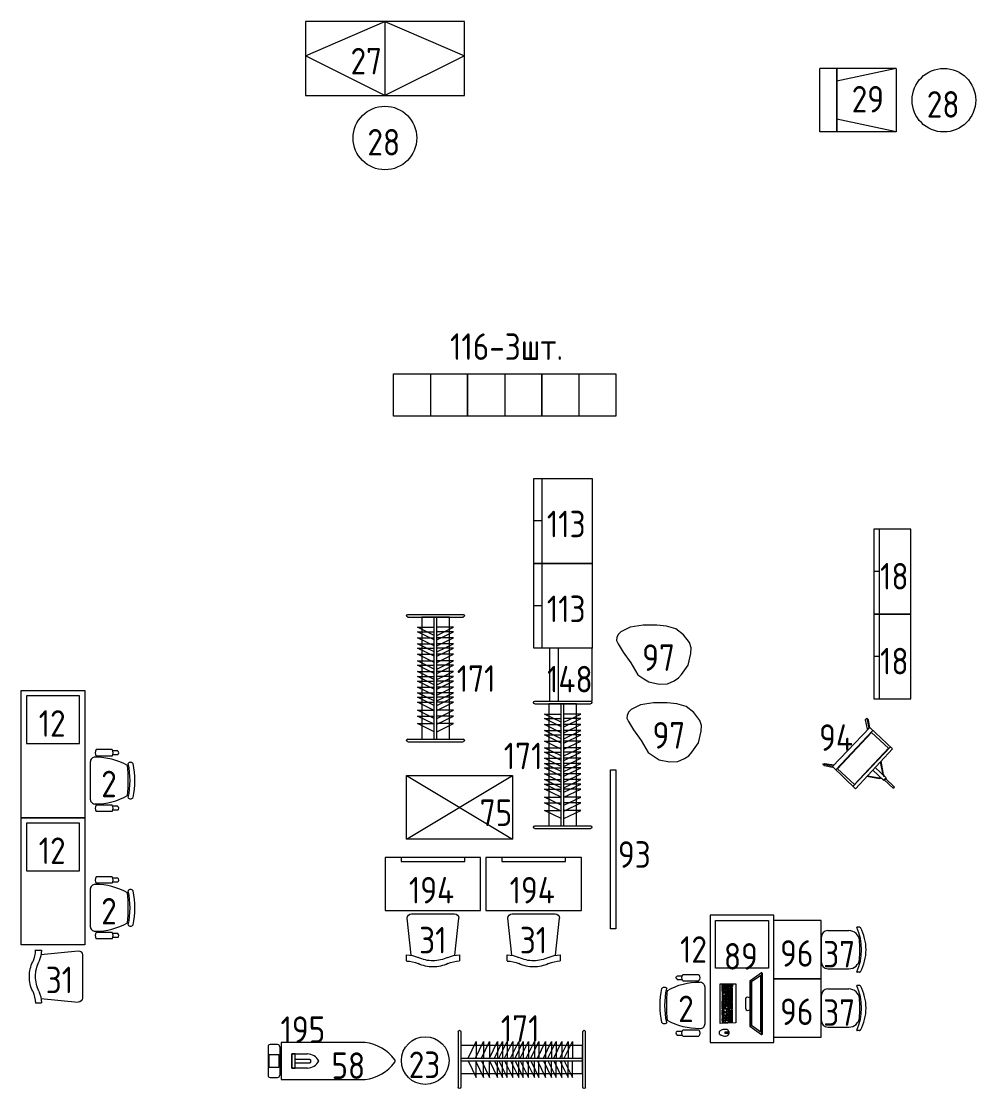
# Model space of a CAD drawing. Header units: millimetres. Extents: x 3050 to 430575, y -569542 to 36130.
# Drawn here: x 313044 to 322048, y -486359 to -476295 of the extents above; entities that cross this region are included whole.
import ezdxf

# ---------------------------------------------------------------- set-up
doc = ezdxf.new("R2010")
doc.units = ezdxf.units.MM
doc.layers.add('ТХ', color=5, linetype='Continuous', lineweight=5)
doc.layers.add('Уточнения', color=210, linetype='Continuous', lineweight=20)
doc.layers.add('ТХ_№ПОЗ', color=7, linetype='Continuous')
doc.styles.add('GOST Common_2', font='GOST_Common.ttf', dxfattribs={"width": 0.9, "height": 250})

# ---------------------------------------------------------------- blocks, each defined once
blk = doc.blocks.new('Стол письменный')
at = {"layer": 'ТХ'}
for points in [[(26808, 11740), (26808, 12940), (27408, 12940), (27408, 11740)], [(27358, 12440), (27358, 12890), (26858, 12890), (26858, 12440)]]:
    blk.add_lwpolyline(points, close=True, dxfattribs=at)
blk = doc.blocks.new('Кресло регулируемое')
at = {"linetype": 'Continuous'}
for p, q in [((-280, -163), (-280, -209)), ((-244, -163), (-244, -209)), ((242, -163), (242, -209)), ((279, -163), (279, -209)), ((-292, -214), (-292, -366)), ((-232, -214), (-232, -366)), ((231, -214), (231, -366)), ((291, -214), (291, -366)), ((-176, -422), (174, -422))]:
    blk.add_line(p, q, dxfattribs=at)
for centre, radius, start, end in [((403, -373), 624, 150.9068, 180.1215), ((-145, -41), 28.1, 124.2915, 235.7083), ((0, -748), 748, 77.602, 102.3978), ((0, -794), 748, 77.602, 102.3978), ((0, -1826), 1762, 85.3938, 94.6546), ((-404, -373), 624, 359.878, 29.1059), ((145, -41), 28.1, 304.2901, 55.7096), ((-262, -172), 20.2, 24.8955, 155.3354), ((261, -171), 20.2, 24.8955, 155.3354), ((-262, -264), 58.4, 58.951, 121.0488), ((261, -264), 58.4, 58.951, 121.0488), ((-262, -316), 58.4, 238.951, 301.0488), ((-176, -376), 45.4, 177.8135, 270.7479), ((175, -376), 45.4, 269.2519, 2.1866), ((261, -316), 58.4, 238.951, 301.0488)]:
    blk.add_arc(centre, radius, start, end, dxfattribs=at)
blk = doc.blocks.new('A$C821cc43d')
for points in [[(45, 213), (39, 723), (-257, 723), (-257, 207)], [(119, 769), (119, 746), (45, 695), (39, 723), (34, 718), (96, 769)], [(-6, 230), (-6, 701), (-223, 701), (-223, 230)], [(-399, 471), (-513, 471), (-519, 454), (-393, 454)], [(-370, 477), (-376, 482), (-359, 488)], [(-365, 448), (-376, 448), (-353, 437)]]:
    blk.add_lwpolyline(points, close=True)
for points in [[(-223, 207), (-229, 718)], [(-1, 213), (-1, 718)], [(119, 769), (39, 712)], [(-257, 551), (-353, 482), (-359, 488), (-257, 562)], [(-257, 482), (-399, 482), (-399, 448), (-257, 448)], [(-257, 375), (-353, 437), (-359, 431), (-257, 365)], [(39, 219), (125, 167), (119, 184), (45, 236), (45, 213), (39, 207), (102, 167)], [(102, 167), (125, 167)]]:
    blk.add_lwpolyline(points)
blk = doc.blocks.new('Доска магнитно-маркерная')
at = {"layer": 'ТХ'}
blk.add_lwpolyline([(169099, 3655), (169099, 5155), (169149, 5155), (169149, 3655)], close=True, dxfattribs=at)
blk = doc.blocks.new('Шкаф канцелярский закрытый')
at = {"layer": 'ТХ'}
for p, q in [((168934, 4226), (168934, 3426)), ((168934, 3826), (168984, 3826))]:
    blk.add_line(p, q, dxfattribs=at)
blk.add_lwpolyline([(168634, 3426), (168634, 4226), (168984, 4226), (168984, 3426)], close=True, dxfattribs=at)
blk = doc.blocks.new('Моноблок')
at = {"layer": 'ТХ', "linetype": 'Continuous', "ltscale": 100}
for p, q in [((301, 287), (301, 276)), ((301, 276), (301, 261)), ((40, 64), (15, 59)), ((50, 59), (40, 64)), ((50, 59), (40, 64)), ((55, 49), (50, 59)), ((55, 49), (50, 59)), ((55, 49), (55, 0)), ((55, 49), (55, 0)), ((55, 0), (55, -49)), ((55, 0), (55, -49)), ((40, -64), (15, -59)), ((50, -59), (40, -64)), ((50, -59), (40, -64)), ((55, -49), (50, -59)), ((55, -49), (50, -59))]:
    blk.add_line(p, q, dxfattribs=at)
for points in [[(15, -202), (15, 0), (15, 197), (15, 207), (15, 212), (-93, 291), (-98, 291), (-103, 286), (-103, 0), (-103, -286), (-98, -291), (-93, -291), (15, -212)], [(-88, 0), (-88, -266), (1, -207), (1, 0), (1, 202), (-88, 266)], [(218, 5), (203, 5)], [(218, -39), (203, -39)], [(247, -89), (232, -89)]]:
    blk.add_lwpolyline(points, close=True, dxfattribs=at)
for points in [[(-98, 291), (-98, 281), (-98, 0), (-98, -281), (-98, -291)], [(-93, 291), (-98, 281), (-98, 0), (-98, -286), (-93, -291)], [(5, -217), (5, 0), (5, 217)], [(148, -187), (148, 182), (296, 187)], [(178, 173), (178, 108)], [(193, 173), (178, 173)], [(178, 108), (193, 108)], [(178, 104), (178, 59)], [(193, 104), (178, 104)], [(183, 104), (193, 104)], [(183, 59), (183, 104)], [(188, 163), (188, 158)], [(188, 158), (188, 163)], [(188, 143), (188, 133)], [(188, 133), (188, 143)], [(188, 113), (188, 123)], [(188, 113), (188, 123)], [(193, 108), (193, 173)], [(193, 104), (193, 59)], [(193, 59), (193, 104)], [(277, 173), (203, 173)], [(203, 173), (218, 173)], [(203, 158), (203, 173)], [(203, 173), (203, 108)], [(218, 158), (203, 158)], [(203, 113), (203, 153)], [(218, 143), (203, 143)], [(277, 128), (203, 128)], [(218, 113), (203, 113)], [(203, 108), (277, 108)], [(232, 104), (203, 104)], [(203, 104), (218, 104)], [(203, 89), (203, 104)], [(203, 104), (203, 59)], [(277, 173), (218, 173)], [(218, 173), (218, 128)], [(218, 173), (218, 158)], [(218, 158), (262, 158)], [(218, 158), (277, 158)], [(218, 143), (218, 153)], [(218, 143), (262, 143)], [(218, 113), (218, 138)], [(218, 123), (218, 113)], [(262, 113), (218, 113)], [(218, 104), (232, 104)], [(218, 59), (218, 104)], [(232, 158), (232, 143)], [(232, 143), (232, 113)], [(232, 104), (232, 59)], [(232, 59), (232, 104)], [(247, 173), (247, 158)], [(247, 128), (247, 158)], [(247, 113), (247, 128)], [(262, 173), (262, 143)], [(262, 158), (277, 158)], [(277, 143), (262, 143)], [(262, 143), (262, 113)], [(277, 143), (262, 143)], [(262, 138), (262, 113)], [(262, 113), (277, 113)], [(262, 104), (262, 89)], [(277, 104), (262, 104)], [(262, 104), (262, 59)], [(267, 104), (277, 104)], [(277, 108), (277, 173)], [(277, 158), (277, 173)], [(277, 158), (277, 143)], [(277, 113), (277, 138)], [(277, 104), (277, 74)], [(277, 59), (277, 104)], [(296, 187), (296, -187)], [(178, 59), (193, 59)], [(183, 49), (193, 49), (178, 49)], [(178, 49), (178, -10)], [(193, 89), (183, 89)], [(193, 74), (183, 74)], [(193, 59), (183, 59)], [(193, 20), (183, 20), (183, 49)], [(183, 35), (193, 35)], [(183, -10), (183, 20)], [(193, 5), (183, 5)], [(193, 49), (193, 20)], [(193, -10), (193, 49)], [(193, 20), (193, 5)], [(193, 5), (193, -10)], [(218, 89), (203, 89)], [(203, 74), (203, 89)], [(232, 74), (203, 74)], [(203, 59), (203, 69)], [(218, 59), (203, 59)], [(203, 59), (232, 59)], [(203, 49), (218, 49)], [(277, 49), (203, 49)], [(203, 49), (203, -178)], [(203, 20), (203, 49)], [(203, 35), (218, 35)], [(203, 5), (203, 20)], [(203, 20), (218, 20)], [(203, -10), (203, 5)], [(232, 89), (218, 89)], [(232, 59), (218, 59)], [(218, 49), (218, 35)], [(218, 30), (218, 49)], [(218, 49), (247, 49)], [(218, 35), (218, 20)], [(247, 20), (232, 20), (232, 30), (218, 30)], [(218, 0), (218, 25)], [(218, 25), (232, 25)], [(218, 20), (218, -25)], [(232, 15), (218, 15)], [(218, 0), (232, 0)], [(232, -10), (232, 25)], [(232, 15), (247, 15)], [(247, 89), (262, 89)], [(247, 74), (247, 89), (262, 89)], [(247, 74), (247, 89)], [(247, 74), (277, 74)], [(262, 74), (247, 74)], [(247, 49), (247, 20)], [(247, 49), (262, 49)], [(247, 35), (247, 49)], [(247, 35), (247, 10), (262, 10)], [(262, 35), (247, 35)], [(262, 35), (247, 35)], [(247, 15), (247, 5)], [(277, 10), (247, 10)], [(247, -108), (247, 10)], [(247, 5), (247, -104)], [(262, 89), (277, 89)], [(262, 59), (277, 59)], [(262, 10), (262, 49)], [(262, 10), (262, -20)], [(277, 74), (267, 74)], [(277, 59), (267, 59)], [(267, 49), (277, 49)], [(267, 35), (267, 49)], [(277, 35), (267, 35)], [(267, 30), (277, 30)], [(267, 10), (267, 30)], [(267, 10), (277, 10)], [(267, -25), (267, 10)], [(277, 69), (277, 59)], [(277, -178), (277, 49)], [(277, 49), (277, 35)], [(277, 30), (277, 10)], [(277, 10), (277, -25)], [(178, -10), (193, -10)], [(193, -20), (178, -20)], [(178, -20), (178, -79)], [(178, -79), (193, -79)], [(178, -84), (178, -148)], [(193, -84), (178, -84)], [(193, -10), (183, -10)], [(183, -49), (183, -20)], [(183, -20), (193, -20)], [(183, -35), (193, -35)], [(183, -49), (193, -49), (193, -79)], [(183, -79), (183, -49)], [(183, -64), (193, -64)], [(193, -79), (183, -79)], [(183, -89), (193, -89)], [(183, -143), (183, -89)], [(193, -99), (183, -99)], [(193, -20), (193, -44)], [(193, -79), (193, -20)], [(193, -148), (193, -84)], [(193, -89), (193, -143)], [(218, -10), (203, -10)], [(203, -25), (203, -10)], [(218, -25), (203, -25)], [(218, -54), (203, -54)], [(218, -69), (203, -69)], [(203, -74), (218, -74)], [(203, -99), (203, -74)], [(218, -84), (203, -84)], [(203, -89), (218, -89)], [(218, -5), (232, -5)], [(218, -35), (218, -5)], [(232, -20), (218, -20)], [(218, -94), (218, -25)], [(218, -35), (232, -35)], [(232, -35), (218, -35)], [(218, -49), (218, -35)], [(218, -49), (232, -49)], [(218, -64), (232, -64)], [(218, -74), (218, -84)], [(232, -79), (218, -79)], [(218, -79), (232, -79)], [(218, -89), (218, -99)], [(218, -94), (232, -94)], [(218, -94), (218, -178)], [(232, -5), (232, -35)], [(232, -30), (232, -10)], [(232, -15), (247, -15)], [(232, -133), (232, -30)], [(232, -30), (247, -30)], [(247, -39), (232, -39)], [(232, -59), (247, -59)], [(232, -74), (247, -74)], [(247, -5), (262, -5)], [(247, -20), (262, -20)], [(247, -35), (247, -20)], [(247, -35), (262, -35)], [(247, -49), (262, -49)], [(247, -64), (262, -64)], [(262, -79), (247, -79)], [(247, -99), (262, -99)], [(262, -20), (262, -64)], [(267, -10), (277, -10)], [(277, -10), (267, -10)], [(277, -25), (267, -25)], [(277, -30), (267, -30)], [(267, -30), (267, -118)], [(277, -118), (277, -30)], [(296, -187), (148, -187)], [(178, -148), (193, -148)], [(178, -163), (198, -163)], [(178, -178), (178, -163)], [(198, -178), (178, -178)], [(183, -118), (193, -118)], [(183, -133), (193, -133)], [(193, -143), (183, -143)], [(183, -163), (193, -163)], [(183, -178), (183, -163)], [(193, -178), (183, -178)], [(193, -163), (193, -178)], [(198, -163), (198, -178)], [(203, -104), (218, -104)], [(203, -128), (203, -104)], [(218, -113), (203, -113)], [(203, -118), (218, -118)], [(218, -128), (203, -128)], [(203, -143), (203, -133)], [(218, -143), (203, -143)], [(203, -178), (203, -148)], [(218, -163), (203, -163)], [(203, -163), (218, -163)], [(203, -178), (277, -178)], [(218, -178), (203, -178)], [(218, -108), (232, -108)], [(218, -123), (232, -123)], [(232, -123), (218, -123)], [(218, -138), (232, -138)], [(232, -153), (218, -153)], [(232, -153), (218, -153)], [(218, -153), (218, -178), (232, -178), (247, -178)], [(232, -104), (247, -104)], [(247, -118), (232, -118)], [(232, -148), (232, -123)], [(247, -133), (232, -133)], [(232, -133), (247, -133)], [(232, -138), (232, -153)], [(232, -148), (232, -178)], [(247, -148), (232, -148)], [(247, -148), (232, -148)], [(232, -178), (232, -153)], [(247, -104), (247, -118)], [(262, -108), (247, -108)], [(247, -113), (262, -113)], [(247, -113), (247, -148)], [(247, -128), (262, -128)], [(247, -138), (277, -138)], [(247, -143), (247, -178)], [(262, -143), (247, -143)], [(247, -178), (247, -148)], [(247, -178), (262, -178)], [(262, -113), (262, -123)], [(262, -128), (262, -138)], [(262, -178), (262, -143)], [(267, -178), (267, -118)], [(267, -118), (277, -118)], [(267, -118), (277, -118)], [(277, -138), (267, -138)], [(277, -158), (267, -158)], [(277, -178), (267, -178)], [(277, -118), (277, -138)], [(277, -138), (277, -178)]]:
    blk.add_lwpolyline(points, dxfattribs=at)
at = {"layer": 'ТХ'}
blk.add_lwpolyline([(212, 269), (253, 269), (253, 279), (212, 279)], dxfattribs=at)
blk.add_lwpolyline([(222, 277), (235, 277), (235, 271), (222, 271)], close=True, dxfattribs=at)
at = {"layer": 'ТХ', "linetype": 'Continuous', "ltscale": 100}
for centre, radius, start, end in [((246, 271), 34.8, 90, 132.0469), ((246, 208), 97.6, 65.2785, 90), ((235, 274), 23.8, 160.8758, 180), ((235, 274), 23.8, 180, 199.1242), ((257, 266), 47.1, 153.4349, 160.8758), ((257, 282), 47.1, 199.1242, 206.5651), ((242, 274), 30.7, 144.2175, 153.4349), ((242, 274), 30.7, 206.5651, 215.7825), ((226, 286), 10.5, 135, 144.2175), ((226, 263), 10.5, 215.7825, 225), ((291, 220), 103, 132.0469, 135), ((291, 328), 103, 225, 227.9531), ((246, 277), 34.8, 227.9531, 270), ((246, 340), 97.6, 270, 294.7215), ((167, 37), 286, 63.4349, 65.2785), ((167, 511), 286, 294.7215, 296.5651), ((290, 282), 11.5, 54.2175, 63.4349), ((290, 266), 11.5, 296.5651, 305.7825), ((275, 262), 36.4, 45, 54.2175), ((275, 286), 36.4, 305.7825, 315), ((300, 287), 1.61, 0, 45), ((300, 261), 1.61, 315, 0)]:
    blk.add_arc(centre, radius, start, end, dxfattribs=at)
blk = doc.blocks.new('Стол для групп. 5-7')
at = {"layer": 'ТХ'}
blk.add_lwpolyline([(533473, 3405), (534023, 3405), (534023, 3855), (533473, 3855)], close=True, dxfattribs=at)
blk = doc.blocks.new('Стул ученич штабелир №5-7')
at = {"color": 0, "linetype": 'ByBlock', "lineweight": -2}
for p, q in [((-120, 0), (120, 0)), ((-120, 0), (120, 0)), ((-180, -60), (-180, -260)), ((-180, -60), (-180, -260)), ((180, -60), (180, -260)), ((180, -60), (180, -260)), ((-213, -359), (-213, -337)), ((-213, -359), (-213, -337)), ((214, -359), (214, -337)), ((214, -359), (214, -337))]:
    blk.add_line(p, q, dxfattribs=at)
for centre, radius, start, end in [((-120, -60), 60, 90, 180), ((-120, -60), 60, 90, 180), ((120, -60), 60, 0, 90), ((120, -60), 60, 0, 90), ((-80, -260), 100, 180, 264.2584), ((-80, -260), 100, 180, 264.2584), ((80, -260), 100, 275.7416, 0), ((80, -260), 100, 275.7416, 0), ((-210, -337), 3, 63.8978, 180), ((-210, -337), 3, 63.8978, 180), ((-203, -359), 10, 180, 238.0683), ((-203, -359), 10, 180, 238.0683), ((0, 142), 521, 246.3195, 293.6805), ((0, 142), 521, 246.3195, 293.6805), ((0, 9), 431, 240.9917, 299.0083), ((0, 9), 431, 240.9917, 299.0083), ((0, 436), 800, 263.247, 276.753), ((0, 436), 800, 263.247, 276.753), ((211, -337), 3, 0, 116.1022), ((211, -337), 3, 0, 116.1022), ((204, -359), 10, 301.9317, 0), ((204, -359), 10, 301.9317, 0)]:
    blk.add_arc(centre, radius, start, end, dxfattribs=at)
blk = doc.blocks.new('пуф-мешок')
at = {"layer": 'ТХ', "lineweight": 0}
blk.add_lwpolyline([(166451, 4954), (166582, 4954), (166704, 4933), (166791, 4889), (166818, 4865), (166830, 4835), (166832, 4809), (166818, 4778), (166771, 4698), (166697, 4599), (166630, 4485), (166575, 4446), (166526, 4417), (166429, 4396), (166350, 4400), (166287, 4427), (166249, 4455), (166219, 4487), (166157, 4576), (166131, 4687), (166128, 4738), (166143, 4788), (166200, 4863), (166274, 4919), (166360, 4944)], close=True, dxfattribs=at)
blk = doc.blocks.new('Ячейки')
at = {"layer": 'ТХ'}
blk.add_line((274852, 7677), (274852, 7277), dxfattribs=at)
blk.add_lwpolyline([(274502, 7677), (275202, 7677), (275202, 7277), (274502, 7277)], close=True, dxfattribs=at)
blk = doc.blocks.new('Вешало')
at = {"layer": 'ТХ'}
for points in [[(186255, 45645), (186255, 46170)], [(186280, 45645), (186280, 46170)], [(187430, 45645), (187430, 46170)], [(187443, 46183), (187443, 46183)], [(187455, 45645), (187455, 46170)], [(186349, 45920), (186426, 46078), (186426, 45920)], [(186419, 45920), (186496, 46078), (186496, 45920)], [(186475, 45920), (186552, 46078), (186552, 45920)], [(186550, 45920), (186627, 46078), (186627, 45920)], [(186597, 45920), (186674, 46078), (186674, 45920)], [(186640, 45920), (186717, 46078), (186717, 45920)], [(186693, 45920), (186770, 46078), (186770, 45920)], [(186750, 45920), (186827, 46078), (186827, 45920)], [(186792, 45920), (186869, 46078), (186869, 45920)], [(186841, 45920), (186918, 46078), (186918, 45920)], [(186898, 45920), (186975, 46078), (186975, 45920)], [(186940, 45920), (187017, 46078), (187017, 45920)], [(187003, 45920), (187080, 46078), (187080, 45920)], [(187060, 45920), (187137, 46078), (187137, 45920)], [(187102, 45920), (187179, 46078), (187179, 45920)], [(187158, 45920), (187235, 46078), (187235, 45920)], [(187215, 45920), (187292, 46078), (187292, 45920)], [(187257, 45920), (187334, 46078), (187334, 45920)], [(186280, 45920), (187430, 45920)], [(186280, 45895), (187430, 45895)], [(186349, 45895), (186426, 45737), (186426, 45895)], [(186419, 45895), (186496, 45737), (186496, 45895)], [(186475, 45895), (186552, 45737), (186552, 45895)], [(186550, 45895), (186627, 45737), (186627, 45895)], [(186597, 45895), (186674, 45737), (186674, 45895)], [(186640, 45895), (186717, 45737), (186717, 45895)], [(186693, 45895), (186770, 45737), (186770, 45895)], [(186750, 45895), (186827, 45737), (186827, 45895)], [(186792, 45895), (186869, 45737), (186869, 45895)], [(186841, 45895), (186918, 45737), (186918, 45895)], [(186898, 45895), (186975, 45737), (186975, 45895)], [(186940, 45895), (187017, 45737), (187017, 45895)], [(187003, 45895), (187080, 45737), (187080, 45895)], [(187060, 45895), (187137, 45737), (187137, 45895)], [(187102, 45895), (187179, 45737), (187179, 45895)], [(187158, 45895), (187235, 45737), (187235, 45895)], [(187215, 45895), (187292, 45737), (187292, 45895)], [(187257, 45895), (187334, 45737), (187334, 45895)], [(186255, 45645), (186255, 45645)]]:
    blk.add_lwpolyline(points, dxfattribs=at)
blk.add_lwpolyline([(186280, 46039), (187430, 46039), (187430, 45777), (186280, 45777)], close=True, dxfattribs=at)
for centre, start, end in [((186268, 46170), 0, 180), ((187443, 46170), 0, 180), ((186268, 45645), 180, 0), ((187443, 45645), 180, 0)]:
    blk.add_arc(centre, 12.5, start, end, dxfattribs=at)
blk = doc.blocks.new('Шкаф для одежды 800х550')
at = {"layer": 'ТХ'}
for p, q in [((170808, -1043), (170808, -1843)), ((170808, -1443), (170888, -1443))]:
    blk.add_line(p, q, dxfattribs=at)
blk.add_lwpolyline([(170338, -1843), (170338, -1043), (170888, -1043), (170888, -1843)], close=True, dxfattribs=at)
blk = doc.blocks.new('Стеллаж 1000х600')
at = {"layer": 'ТХ'}
for p, q in [((170418, 38815), (171018, 37815)), ((171018, 38815), (170418, 37815))]:
    blk.add_line(p, q, dxfattribs=at)
blk.add_lwpolyline([(170418, 38815), (171018, 38815), (171018, 37815), (170418, 37815)], close=True, dxfattribs=at)
blk = doc.blocks.new('Шкаф ПУИ')
at = {"layer": 'ТХ'}
blk.add_lwpolyline([(24134, 43116), (24634, 43116), (24634, 43516), (24134, 43516)], close=True, dxfattribs=at)
blk.add_lwpolyline([(24134, 43196), (24634, 43196)], dxfattribs=at)
blk = doc.blocks.new('Столик грим')
at = {"layer": 'ТХ'}
blk.add_lwpolyline([(515890, -67099), (516790, -67099), (516790, -67599), (515890, -67599)], close=True, dxfattribs=at)
blk.add_lwpolyline([(516040, -67599), (516040, -67564), (516640, -67564), (516640, -67599)], dxfattribs=at)
blk = doc.blocks.new('Стул штабелируемый')
at = {"layer": 'ТХ'}
for p, q in [((138372, 14480), (138336, 14831)), ((138782, 14871), (138376, 14871)), ((138786, 14480), (138822, 14831)), ((138329, 14485), (138329, 14427)), ((138828, 14427), (138828, 14484))]:
    blk.add_line(p, q, dxfattribs=at)
for centre, radius, start, end in [((138376, 14831), 39.6, 90, 180), ((138782, 14831), 39.6, 360, 90), ((138318, 14169), 316, 67.3039, 87.9603), ((138316, 14127), 301, 65.8616, 87.6205), ((138585, 14768), 340, 244.7282, 269.0107), ((138579, 14693), 323, 244.4081, 269.9549), ((138579, 14750), 322, 270.0457, 295.6387), ((138579, 14692), 322, 270.0457, 295.6387), ((138840, 14169), 316, 92.0397, 112.6961), ((138838, 14123), 303, 91.7141, 113.2469)]:
    blk.add_arc(centre, radius, start, end, dxfattribs=at)
blk = doc.blocks.new('Доска гладильная')
for p, q in [((10678, -219821), (9886, -219821)), ((10678, -220171), (10678, -219821)), ((10693, -220131), (10693, -219861)), ((10783, -219841), (10713, -219841)), ((10803, -220131), (10803, -219861)), ((9886, -220171), (10678, -220171)), ((10713, -220151), (10783, -220151))]:
    blk.add_line(p, q)
for points in [[(10678, -219977), (10693, -219977), (10693, -220014), (10678, -220014)], [(10702, -219934), (10791, -219934), (10791, -220058), (10702, -220058)]]:
    blk.add_lwpolyline(points, close=True)
for centre, radius, start, end in [((9944, -220241), 424, 97.8517, 142.6622), ((10713, -219861), 20, 90, 180), ((10783, -219861), 20, 0, 90), ((9623, -219996), 20, 142.6622, 217.3378), ((9944, -219751), 424, 217.3378, 262.1483), ((10713, -220131), 20, 180, 270), ((10783, -220131), 20, 270, 0)]:
    blk.add_arc(centre, radius, start, end)
blk = doc.blocks.new('Утюг')
for points in [[(11116, -219763), (11262, -219763), (11262, -219898), (11116, -219898)], [(11262, -219843), (11262, -219814)]]:
    blk.add_lwpolyline(points)
blk.add_lwpolyline([(11262, -219763), (11230, -219763), (11230, -219898), (11262, -219898)], close=True)
blk.add_lwpolyline([(11230, -219814), (11093, -219814, 0.414214), (11083, -219824), (11083, -219833, 0.414214), (11093, -219843), (11230, -219843)], format="xyb")
for centre, start, end in [((11120, -219890), 91.4962, 151.9844), ((11120, -219770), 208.0156, 268.5038)]:
    blk.add_arc(centre, 127, start, end)
blk = doc.blocks.new('A$C5e6b74da')
for p, q in [((0, 0), (0, 720)), ((600, 720), (0, 720)), ((600, 0), (600, 720)), ((600, 0), (600, 720)), ((0, 0), (121, 560)), ((600, 560), (0, 560)), ((0, 0), (121, 560)), ((0, 560), (600, 560)), ((600, 0), (479, 560)), ((600, 0), (479, 560)), ((0, 0), (600, 0)), ((0, 0), (600, 0))]:
    blk.add_line(p, q)
blk = doc.blocks.new('ТХ1 4 этаж')
at = {"layer": 'ТХ', "lineweight": 0}
blk.add_lwpolyline([(517009.5, -292974.8), (515509.5, -292974.8), (515509.5, -293674.8), (517009.5, -293674.8), (517009.5, -292974.8), (516259.5, -292974.8), (516259.5, -293674.8), (515509.5, -293299.8), (516259.5, -292974.8), (517009.5, -293299.8), (516259.5, -293674.8)], dxfattribs=at)
for centre in [(521532.3, -293718.1), (516259.5, -294074.8)]:
    blk.add_circle(centre, 300, dxfattribs=at)
at = {"layer": 'ТХ'}
blk.add_circle((516639.8, -302774.5), 225, dxfattribs=at)
at = {"layer": 'ТХ', "lineweight": 0}
for name, p, xscale, rotation in [('A$C5e6b74da', (521082.3, -293418.1), -1.000000000000005, 90), ('A$C821cc43d', (520368.3, -300188.2), -1, 317.0126813304403), ('Кресло регулируемое', (518854.6, -302254.6), -1.000000000000005, 90)]:
    blk.add_blockref(name, p, dxfattribs=dict(at, xscale=xscale, rotation=rotation))
at = {"layer": 'ТХ'}
for name, p in [('Ячейки', (241837.1, -303976.1)), ('Ячейки', (242537.1, -303976.1)), ('Ячейки', (243237.1, -303976.1)), ('Стол письменный', (486020.9, -312224.3)), ('Доска магнитно-маркерная', (349287.8, -305187.2)), ('Стол письменный', (486020.9, -313424.3))]:
    blk.add_blockref(name, p, dxfattribs=at)
for name, p, rotation in [('Шкаф для одежды 800х550', (688550.9, -299128.7), 180), ('Шкаф для одежды 800х550', (688550.9, -299928.7), 180), ('Шкаф ПУИ', (474696.9, -274751.7), 270), ('Стеллаж 1000х600', (555277.2, -471105.1), 90), ('Стол для групп. 5-7', (516521.1, 232018.9), 270), ('Моноблок', (519717.8, -302237.8), 180), ('Стол для групп. 5-7', (516521.1, 231468.9), 270)]:
    blk.add_blockref(name, p, dxfattribs=dict(at, rotation=rotation))
at = {"layer": 'ТХ', "xscale": -1}
for name, p in [('Шкаф канцелярский закрытый', (689855.8, -301989.8)), ('Шкаф канцелярский закрытый', (689855.8, -302789.8)), ('пуф-мешок', (685276.4, -303621.3)), ('пуф-мешок', (685373.8, -304354.3)), ('Стул штабелируемый', (655291.7, -316261.8)), ('Стул штабелируемый', (656241.7, -316261.8)), ('Стол письменный', (546734.7, -314344.3))]:
    blk.add_blockref(name, p, dxfattribs=at)
for name, p, rotation in [('Вешало', (470828.9, -486022.3), 270), ('Вешало', (472028.4, -486841.3), 270), ('Столик грим', (372.3, -368459.6), 180), ('Столик грим', (1322.3, -368459.6), 180), ('Стул штабелируемый', (498534.7, -440560.5), 270), ('Вешало', (330694.6, -256856.3), 180)]:
    blk.add_blockref(name, p, dxfattribs=dict(at, rotation=rotation))
at = {"layer": 'ТХ', "lineweight": 0}
for name, p, rotation in [('Кресло регулируемое', (513901, -300134.6), 270), ('Кресло регулируемое', (513901, -301334.6), 270), ('Стул ученич штабелир №5-7', (520376.4, -301728.9), 90), ('Стул ученич штабелир №5-7', (520376.4, -302278.9), 90), ('Доска гладильная', (525959.4, -522774.3), 180), ('Утюг', (526644, -522608.5), 180)]:
    blk.add_blockref(name, p, dxfattribs=dict(at, rotation=rotation))
at = {"layer": 'ТХ_№ПОЗ', "char_height": 250, "attachment_point": 5, "line_spacing_factor": 1.139951, "style": 'GOST Common_2'}
for s, insert, width in [('\\pxt4.23333,8.46667,12.7,16.93333,21.16667,25.4,29.63333,33.86667,38.1,42.33333,46.56667,50.8,55.03333,59.26667,63.5,67.73333,71.96667,76.2,80.43333,84.66667,88.9,93.13333,97.36667,101.6,105.83333,110.06667,114.3,118.53333,122.76667,127,131.23333,135.46667;27', (516083.4, -293350.1), 595), ('\\pxt4.23333,8.46667,12.7,16.93333,21.16667,25.4,29.63333,33.86667,38.1,42.33333,46.56667,50.8,55.03333,59.26667,63.5,67.73333,71.96667,76.2,80.43333,84.66667,88.9,93.13333,97.36667,101.6,105.83333,110.06667,114.3,118.53333,122.76667,127,131.23333,135.46667;29', (520815.3, -293709.1), 595), ('\\pxt4.23333,8.46667,12.7,16.93333,21.16667,25.4,29.63333,33.86667,38.1,42.33333,46.56667,50.8,55.03333,59.26667,63.5,67.73333,71.96667,76.2,80.43333,84.66667,88.9,93.13333,97.36667,101.6,105.83333,110.06667,114.3,118.53333,122.76667,127,131.23333,135.46667;28', (521525.5, -293758), 595), ('\\pxt4.23333,8.46667,12.7,16.93333,21.16667,25.4,29.63333,33.86667,38.1,42.33333,46.56667,50.8,55.03333,59.26667,63.5,67.73333,71.96667,76.2,80.43333,84.66667,88.9,93.13333,97.36667,101.6,105.83333,110.06667,114.3,118.53333,122.76667,127,131.23333,135.46667;28', (516248.6, -294114.7), 595), ('\\pxt4.23333,8.46667,12.7,16.93333,21.16667,25.4,29.63333,33.86667,38.1,42.33333,46.56667,50.8,55.03333,59.26667,63.5,67.73333,71.96667,76.2,80.43333,84.66667,88.9,93.13333,97.36667,101.6,105.83333,110.06667,114.3,118.53333,122.76667,127,131.23333,135.46667;116-3шт.', (517406.5, -296042.1), 4180.99), ('\\pxt4.23333,8.46667,12.7,16.93333,21.16667,25.4,29.63333,33.86667,38.1,42.33333,46.56667,50.8,55.03333,59.26667,63.5,67.73333,71.96667,76.2,80.43333,84.66667,88.9,93.13333,97.36667,101.6,105.83333,110.06667,114.3,118.53333,122.76667,127,131.23333,135.46667;113', (517969.9, -297714.7), 595), ('\\pxt4.23333,8.46667,12.7,16.93333,21.16667,25.4,29.63333,33.86667,38.1,42.33333,46.56667,50.8,55.03333,59.26667,63.5,67.73333,71.96667,76.2,80.43333,84.66667,88.9,93.13333,97.36667,101.6,105.83333,110.06667,114.3,118.53333,122.76667,127,131.23333,135.46667;18', (521064.8, -298207.8), 595), ('\\pxt4.23333,8.46667,12.7,16.93333,21.16667,25.4,29.63333,33.86667,38.1,42.33333,46.56667,50.8,55.03333,59.26667,63.5,67.73333,71.96667,76.2,80.43333,84.66667,88.9,93.13333,97.36667,101.6,105.83333,110.06667,114.3,118.53333,122.76667,127,131.23333,135.46667;113', (517969.9, -298514.7), 595), ('\\pxt4.23333,8.46667,12.7,16.93333,21.16667,25.4,29.63333,33.86667,38.1,42.33333,46.56667,50.8,55.03333,59.26667,63.5,67.73333,71.96667,76.2,80.43333,84.66667,88.9,93.13333,97.36667,101.6,105.83333,110.06667,114.3,118.53333,122.76667,127,131.23333,135.46667;97', (518840.8, -298974.7), 595), ('\\pxt4.23333,8.46667,12.7,16.93333,21.16667,25.4,29.63333,33.86667,38.1,42.33333,46.56667,50.8,55.03333,59.26667,63.5,67.73333,71.96667,76.2,80.43333,84.66667,88.9,93.13333,97.36667,101.6,105.83333,110.06667,114.3,118.53333,122.76667,127,131.23333,135.46667;18', (521064.8, -299007.8), 595), ('\\pxt4.23333,8.46667,12.7,16.93333,21.16667,25.4,29.63333,33.86667,38.1,42.33333,46.56667,50.8,55.03333,59.26667,63.5,67.73333,71.96667,76.2,80.43333,84.66667,88.9,93.13333,97.36667,101.6,105.83333,110.06667,114.3,118.53333,122.76667,127,131.23333,135.46667;171', (517119.9, -299172), 595), ('\\pxt4.23333,8.46667,12.7,16.93333,21.16667,25.4,29.63333,33.86667,38.1,42.33333,46.56667,50.8,55.03333,59.26667,63.5,67.73333,71.96667,76.2,80.43333,84.66667,88.9,93.13333,97.36667,101.6,105.83333,110.06667,114.3,118.53333,122.76667,127,131.23333,135.46667;148', (518003.8, -299177.8), 595), ('\\pxt4.23333,8.46667,12.7,16.93333,21.16667,25.4,29.63333,33.86667,38.1,42.33333,46.56667,50.8,55.03333,59.26667,63.5,67.73333,71.96667,76.2,80.43333,84.66667,88.9,93.13333,97.36667,101.6,105.83333,110.06667,114.3,118.53333,122.76667,127,131.23333,135.46667;12', (513119.8, -299595.5), 595), ('\\pxt4.23333,8.46667,12.7,16.93333,21.16667,25.4,29.63333,33.86667,38.1,42.33333,46.56667,50.8,55.03333,59.26667,63.5,67.73333,71.96667,76.2,80.43333,84.66667,88.9,93.13333,97.36667,101.6,105.83333,110.06667,114.3,118.53333,122.76667,127,131.23333,135.46667;97', (518938.2, -299707.7), 595), ('\\pxt4.23333,8.46667,12.7,16.93333,21.16667,25.4,29.63333,33.86667,38.1,42.33333,46.56667,50.8,55.03333,59.26667,63.5,67.73333,71.96667,76.2,80.43333,84.66667,88.9,93.13333,97.36667,101.6,105.83333,110.06667,114.3,118.53333,122.76667,127,131.23333,135.46667;94', (520515.1, -299729), 595), ('\\pxt4.23333,8.46667,12.7,16.93333,21.16667,25.4,29.63333,33.86667,38.1,42.33333,46.56667,50.8,55.03333,59.26667,63.5,67.73333,71.96667,76.2,80.43333,84.66667,88.9,93.13333,97.36667,101.6,105.83333,110.06667,114.3,118.53333,122.76667,127,131.23333,135.46667;171', (517563.2, -299902.1), 595), ('\\pxt4.23333,8.46667,12.7,16.93333,21.16667,25.4,29.63333,33.86667,38.1,42.33333,46.56667,50.8,55.03333,59.26667,63.5,67.73333,71.96667,76.2,80.43333,84.66667,88.9,93.13333,97.36667,101.6,105.83333,110.06667,114.3,118.53333,122.76667,127,131.23333,135.46667;2', (513656, -300166), 595), ('\\pxt4.23333,8.46667,12.7,16.93333,21.16667,25.4,29.63333,33.86667,38.1,42.33333,46.56667,50.8,55.03333,59.26667,63.5,67.73333,71.96667,76.2,80.43333,84.66667,88.9,93.13333,97.36667,101.6,105.83333,110.06667,114.3,118.53333,122.76667,127,131.23333,135.46667;75', (517306.9, -300437.5), 595), ('\\pxt4.23333,8.46667,12.7,16.93333,21.16667,25.4,29.63333,33.86667,38.1,42.33333,46.56667,50.8,55.03333,59.26667,63.5,67.73333,71.96667,76.2,80.43333,84.66667,88.9,93.13333,97.36667,101.6,105.83333,110.06667,114.3,118.53333,122.76667,127,131.23333,135.46667;12', (513119.8, -300795.5), 595), ('\\pxt4.23333,8.46667,12.7,16.93333,21.16667,25.4,29.63333,33.86667,38.1,42.33333,46.56667,50.8,55.03333,59.26667,63.5,67.73333,71.96667,76.2,80.43333,84.66667,88.9,93.13333,97.36667,101.6,105.83333,110.06667,114.3,118.53333,122.76667,127,131.23333,135.46667;93', (518612.3, -300831.2), 595), ('\\pxt4.23333,8.46667,12.7,16.93333,21.16667,25.4,29.63333,33.86667,38.1,42.33333,46.56667,50.8,55.03333,59.26667,63.5,67.73333,71.96667,76.2,80.43333,84.66667,88.9,93.13333,97.36667,101.6,105.83333,110.06667,114.3,118.53333,122.76667,127,131.23333,135.46667;194', (516699, -301167.8), 595), ('\\pxt4.23333,8.46667,12.7,16.93333,21.16667,25.4,29.63333,33.86667,38.1,42.33333,46.56667,50.8,55.03333,59.26667,63.5,67.73333,71.96667,76.2,80.43333,84.66667,88.9,93.13333,97.36667,101.6,105.83333,110.06667,114.3,118.53333,122.76667,127,131.23333,135.46667;194', (517649, -301167.8), 595), ('\\pxt4.23333,8.46667,12.7,16.93333,21.16667,25.4,29.63333,33.86667,38.1,42.33333,46.56667,50.8,55.03333,59.26667,63.5,67.73333,71.96667,76.2,80.43333,84.66667,88.9,93.13333,97.36667,101.6,105.83333,110.06667,114.3,118.53333,122.76667,127,131.23333,135.46667;2', (513656, -301366), 595), ('\\pxt4.23333,8.46667,12.7,16.93333,21.16667,25.4,29.63333,33.86667,38.1,42.33333,46.56667,50.8,55.03333,59.26667,63.5,67.73333,71.96667,76.2,80.43333,84.66667,88.9,93.13333,97.36667,101.6,105.83333,110.06667,114.3,118.53333,122.76667,127,131.23333,135.46667;31', (516711.2, -301638.8), 595), ('\\pxt4.23333,8.46667,12.7,16.93333,21.16667,25.4,29.63333,33.86667,38.1,42.33333,46.56667,50.8,55.03333,59.26667,63.5,67.73333,71.96667,76.2,80.43333,84.66667,88.9,93.13333,97.36667,101.6,105.83333,110.06667,114.3,118.53333,122.76667,127,131.23333,135.46667;31', (517661.2, -301638.8), 595), ('\\pxt4.23333,8.46667,12.7,16.93333,21.16667,25.4,29.63333,33.86667,38.1,42.33333,46.56667,50.8,55.03333,59.26667,63.5,67.73333,71.96667,76.2,80.43333,84.66667,88.9,93.13333,97.36667,101.6,105.83333,110.06667,114.3,118.53333,122.76667,127,131.23333,135.46667;12', (519170.2, -301727.2), 595), ('\\pxt4.23333,8.46667,12.7,16.93333,21.16667,25.4,29.63333,33.86667,38.1,42.33333,46.56667,50.8,55.03333,59.26667,63.5,67.73333,71.96667,76.2,80.43333,84.66667,88.9,93.13333,97.36667,101.6,105.83333,110.06667,114.3,118.53333,122.76667,127,131.23333,135.46667;89', (519617.3, -301791.7), 595), ('\\pxt4.23333,8.46667,12.7,16.93333,21.16667,25.4,29.63333,33.86667,38.1,42.33333,46.56667,50.8,55.03333,59.26667,63.5,67.73333,71.96667,76.2,80.43333,84.66667,88.9,93.13333,97.36667,101.6,105.83333,110.06667,114.3,118.53333,122.76667,127,131.23333,135.46667;96', (520144.4, -301763.9), 595), ('\\pxt4.23333,8.46667,12.7,16.93333,21.16667,25.4,29.63333,33.86667,38.1,42.33333,46.56667,50.8,55.03333,59.26667,63.5,67.73333,71.96667,76.2,80.43333,84.66667,88.9,93.13333,97.36667,101.6,105.83333,110.06667,114.3,118.53333,122.76667,127,131.23333,135.46667;37', (520544.7, -301771.4), 595), ('\\pxt4.23333,8.46667,12.7,16.93333,21.16667,25.4,29.63333,33.86667,38.1,42.33333,46.56667,50.8,55.03333,59.26667,63.5,67.73333,71.96667,76.2,80.43333,84.66667,88.9,93.13333,97.36667,101.6,105.83333,110.06667,114.3,118.53333,122.76667,127,131.23333,135.46667;31', (513188.7, -302014), 595), ('\\pxt4.23333,8.46667,12.7,16.93333,21.16667,25.4,29.63333,33.86667,38.1,42.33333,46.56667,50.8,55.03333,59.26667,63.5,67.73333,71.96667,76.2,80.43333,84.66667,88.9,93.13333,97.36667,101.6,105.83333,110.06667,114.3,118.53333,122.76667,127,131.23333,135.46667;2', (519099.2, -302287.1), 595), ('\\pxt4.23333,8.46667,12.7,16.93333,21.16667,25.4,29.63333,33.86667,38.1,42.33333,46.56667,50.8,55.03333,59.26667,63.5,67.73333,71.96667,76.2,80.43333,84.66667,88.9,93.13333,97.36667,101.6,105.83333,110.06667,114.3,118.53333,122.76667,127,131.23333,135.46667;96', (520144.4, -302313.9), 595), ('\\pxt4.23333,8.46667,12.7,16.93333,21.16667,25.4,29.63333,33.86667,38.1,42.33333,46.56667,50.8,55.03333,59.26667,63.5,67.73333,71.96667,76.2,80.43333,84.66667,88.9,93.13333,97.36667,101.6,105.83333,110.06667,114.3,118.53333,122.76667,127,131.23333,135.46667;37', (520544.7, -302321.4), 595), ('\\pxt4.23333,8.46667,12.7,16.93333,21.16667,25.4,29.63333,33.86667,38.1,42.33333,46.56667,50.8,55.03333,59.26667,63.5,67.73333,71.96667,76.2,80.43333,84.66667,88.9,93.13333,97.36667,101.6,105.83333,110.06667,114.3,118.53333,122.76667,127,131.23333,135.46667;195', (515485.6, -302482.5), 595), ('\\pxt4.23333,8.46667,12.7,16.93333,21.16667,25.4,29.63333,33.86667,38.1,42.33333,46.56667,50.8,55.03333,59.26667,63.5,67.73333,71.96667,76.2,80.43333,84.66667,88.9,93.13333,97.36667,101.6,105.83333,110.06667,114.3,118.53333,122.76667,127,131.23333,135.46667;171', (517535.4, -302471.4), 595), ('\\pxt4.23333,8.46667,12.7,16.93333,21.16667,25.4,29.63333,33.86667,38.1,42.33333,46.56667,50.8,55.03333,59.26667,63.5,67.73333,71.96667,76.2,80.43333,84.66667,88.9,93.13333,97.36667,101.6,105.83333,110.06667,114.3,118.53333,122.76667,127,131.23333,135.46667;58', (515913.8, -302822.4), 595), ('\\pxt4.23333,8.46667,12.7,16.93333,21.16667,25.4,29.63333,33.86667,38.1,42.33333,46.56667,50.8,55.03333,59.26667,63.5,67.73333,71.96667,76.2,80.43333,84.66667,88.9,93.13333,97.36667,101.6,105.83333,110.06667,114.3,118.53333,122.76667,127,131.23333,135.46667;23', (516633, -302814.3), 595)]:
    blk.add_mtext(s, dxfattribs=dict(at, insert=insert, width=width))

msp = doc.modelspace()

# ---------------------------------------------------------------- block references
at = {"layer": 'Уточнения', "lineweight": 50}
msp.add_blockref('ТХ1 4 этаж', (-199784.75, -183319.8), dxfattribs=at)

doc.saveas('drawing.dxf')
